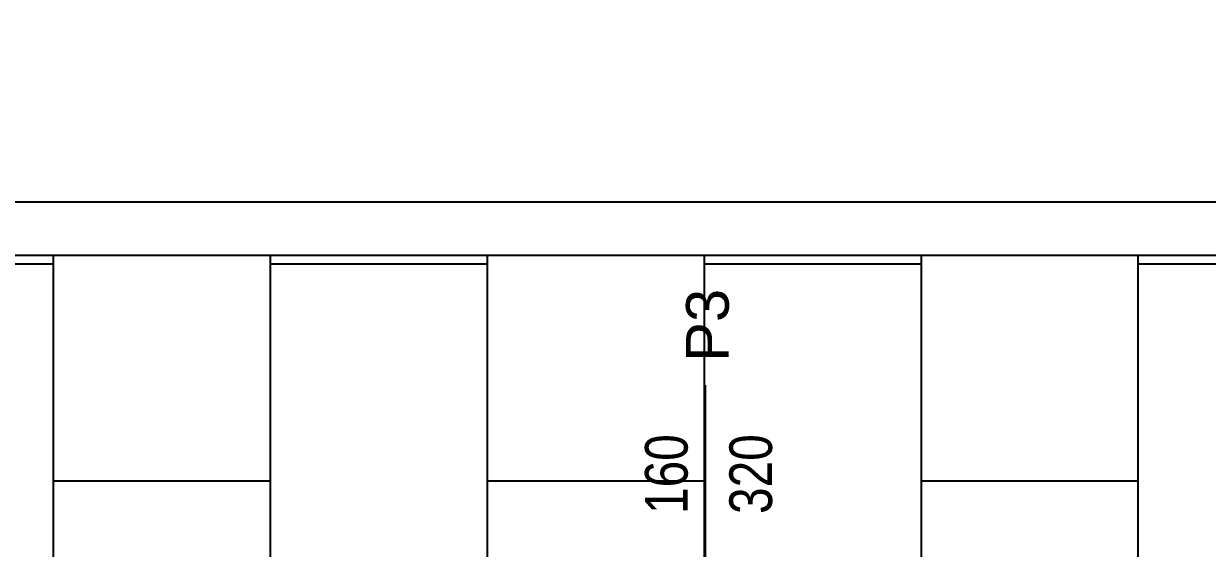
# Model space of a CAD drawing. Header units: inches. Extents: x 21 to 32698, y 13 to 3712.
# Drawn here: x 6440.2 to 6772.8, y 2604.8 to 2752.1 of the extents above; entities that cross this region are included whole.
import ezdxf
from ezdxf.enums import TextEntityAlignment as Align

# ---------------------------------------------------------------- set-up
doc = ezdxf.new("R2010")
doc.units = ezdxf.units.IN
doc.header["$MEASUREMENT"] = 0
for name, color, linetype, lineweight in [('Z_MİM_-KM-GLAZ', 8, 'Continuous', 25), ('Z_MİM_-KM-GLAZ-IDEN', 8, 'Continuous', 25), ('Z_MİM_-KM-PATTERN-00', 8, 'Continuous', 25), ('Z_MİM_-KM-PAVEMENT', 8, 'Continuous', 25), ('Z_MİM_-KM-STRS', 8, 'Continuous', 25)]:
    doc.layers.add(name, color=color, linetype=linetype, lineweight=lineweight)
doc.styles.add('STYLE1', font='arial.ttf', dxfattribs={"height": 1})

# ---------------------------------------------------------------- blocks, each defined once
blk = doc.blocks.new('TRETUVAR')
at = {"layer": 'Z_MİM_-KM-PATTERN-00'}
h = blk.add_hatch(dxfattribs=at)
h.set_pattern_fill('AR-B816', color=256, scale=0.3, angle=90)
h.set_pattern_definition([(90, (21322.77, 490.03), (-60.96, 4e-15), []), (180, (21322.77, 490.03), (-60.96, -60.96), [60.96, -60.96])])
h.paths.add_polyline_path([(22632.77, 2700.03), (19252.77, 2700.03), (19252.77, 2750.03), (19097.77, 2750.03), (19097.77, 2610.03), (22542.77, 2610.03), (22542.77, 2080.13), (22697.77, 2080.13), (22697.77, 1460.13), (22542.77, 1460.13), (22542.77, 980.03), (21222.77, 980.03), (21222.77, 590.03), (20152.77, 590.03), (20152.77, 980.03), (19012.77, 980.03), (19012.77, 1635.03), (18722.77, 1635.03), (18722.77, 2610.03), (18807.77, 2610.03), (18807.77, 2750.03), (18632.77, 2750.03), (18632.77, 1545.03), (18922.77, 1545.03), (18922.77, 890.03), (19882.77, 890.03), (19882.77, 665.02), (20022.75, 665.03), (20022.77, 490.03), (21322.77, 490.03), (21322.77, 890.03), (22632.77, 890.03), (22632.77, 1220.13), (22797.77, 1220.13), (22797.77, 2180.13), (22632.77, 2180.13)])
h.paths.add_polyline_path([(19082.77, 2750.03), (18822.77, 2750.03), (18822.77, 2610.03), (19082.77, 2610.03)], flags=16)
at = {"layer": 'Z_MİM_-KM-PAVEMENT'}
for points in [[(19097.77, 2765.03), (19267.77, 2765.03), (19267.77, 2715.03), (22647.77, 2715.03), (22647.77, 2195.13), (22812.77, 2195.13), (22812.77, 1195.13), (22647.77, 1195.13), (22647.77, 875.03), (21337.77, 875.03), (21337.77, 475.03), (19867.77, 475.03), (19867.77, 875.03), (18907.77, 875.03), (18907.77, 1530.03), (18617.77, 1530.03), (18617.77, 2765.03), (18807.77, 2765.03)], [(19097.77, 2750.03), (19252.77, 2750.03), (19252.77, 2700.03), (22632.77, 2700.03), (22632.77, 2180.13), (22797.77, 2180.13), (22797.77, 1210.13), (22632.77, 1210.13), (22632.77, 890.03), (21322.77, 890.03), (21322.77, 490.03), (20022.77, 490.03)]]:
    blk.add_lwpolyline(points, dxfattribs=at)
blk = doc.blocks.new('*U77')
at = {"layer": 'Z_MİM_-KM-GLAZ-IDEN', "ltscale": 1.5}
blk.add_line((80, -28.52), (80, 68.52), dxfattribs=at)
at = {"layer": 'Z_MİM_-KM-GLAZ-IDEN', "color": 7, "linetype": 'Continuous', "ltscale": 2, "style": 'STYLE1'}
blk.add_text('P3', height=12, rotation=90, dxfattribs=at).set_placement((86.54, 85.35), align=Align.CENTER)
at = {"layer": 'Z_MİM_-KM-GLAZ-IDEN', "color": 7, "linetype": 'Continuous', "ltscale": 2, "style": 'STYLE1', "width": 0.8}
for s, p in [('160', (75, 43.59)), ('320', (98.71, 43.59))]:
    blk.add_text(s, height=12, rotation=90, dxfattribs=at).set_placement(p, align=Align.CENTER)

msp = doc.modelspace()

# ---------------------------------------------------------------- block references
at = {"layer": 'Z_MİM_-KM-STRS'}
msp.add_blockref('TRETUVAR', (-15696.01, -12.95), dxfattribs=at)

# ---------------------------------------------------------------- next in the draw order: block references
at = {"layer": 'Z_MİM_-KM-GLAZ', "ltscale": 1.5}
msp.add_blockref('*U77', (6551.76, 2582.08), dxfattribs=at)

doc.saveas('drawing.dxf')
